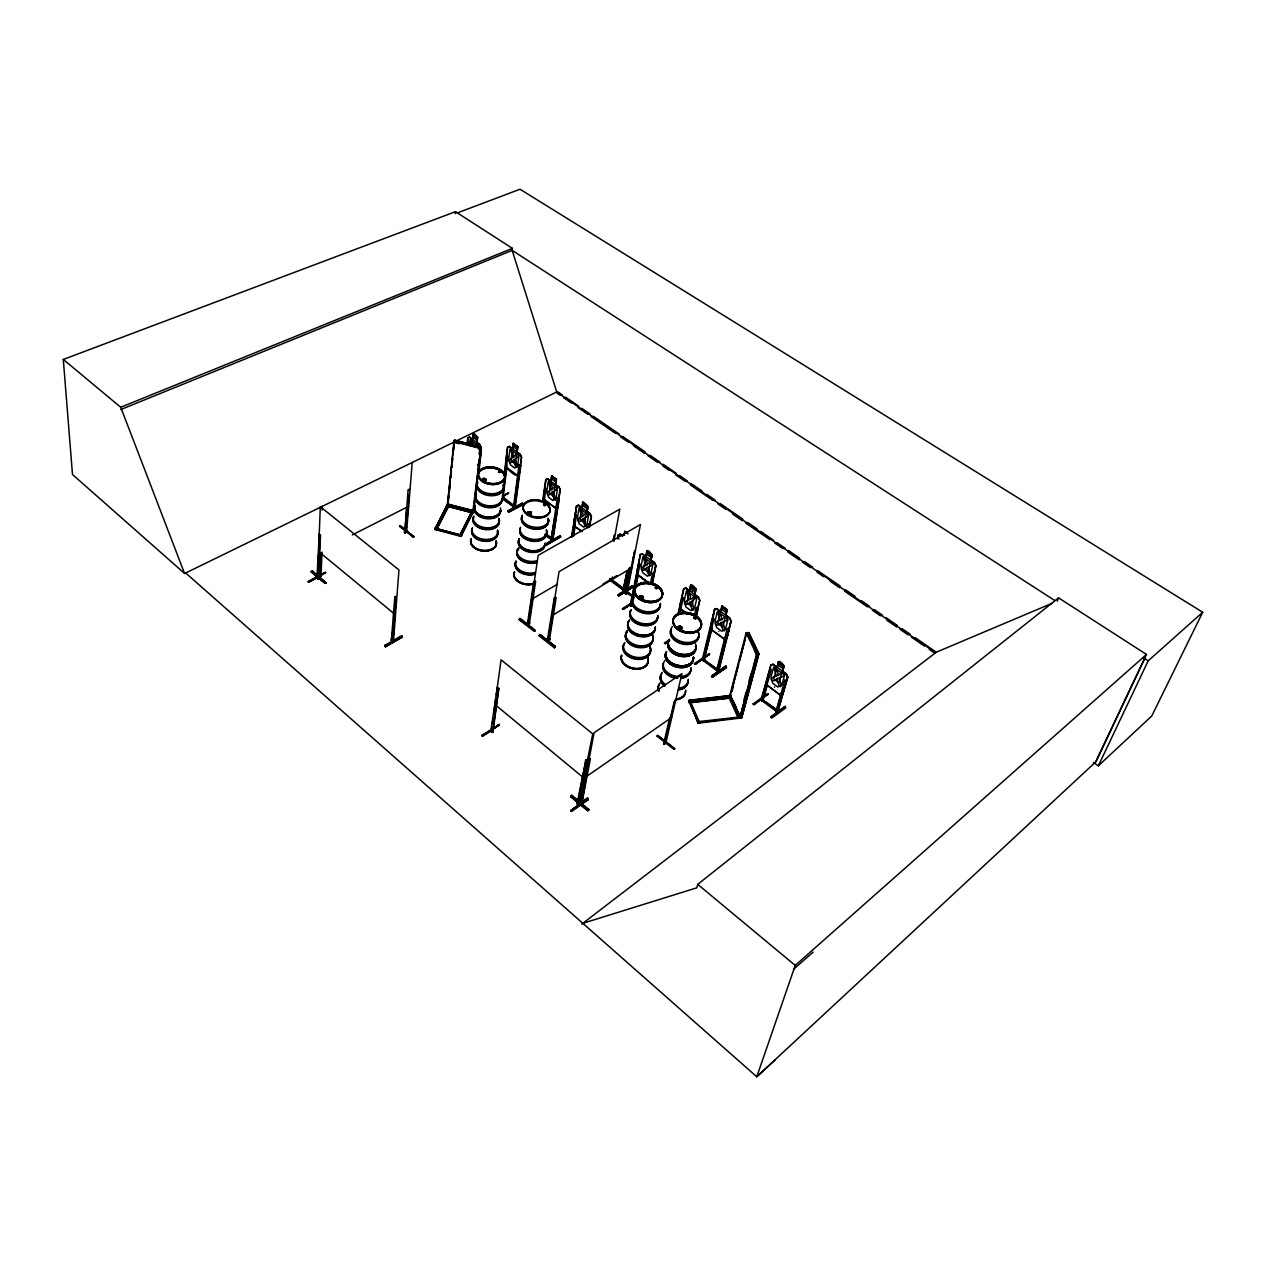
<?xml version="1.0" encoding="UTF-8"?>
<svg xmlns="http://www.w3.org/2000/svg" width="1266" height="1266" viewBox="0 0 1266 1266"><rect width="100%" height="100%" fill="white"/><g stroke="black" fill="none" stroke-linecap="round" stroke-linejoin="round"><path stroke-width="1.5" d="M320.535 576.077L321.184 576.521L320.599 574.527M717.3 669.081L704.197 659.982L716.809 669.413L717.695 668.685L716.572 670.695L727.254 628.522L729.263 629.297L718.661 671.376L717.189 670.284M319.048 576.663L318.953 578.847L317.56 577.692L308.619 582.202L307.844 581.553L316.389 577.059M308.619 582.202L317.117 576.853M311.214 571.963L312.196 570.586L326.042 582.898L325.093 583.404L311.214 571.915L312.053 571.314L325.805 582.914M703.722 661.042L702.187 659.918L714.657 609.168L711.255 623.6L711.808 629.756L724.263 638.919L727.364 635.184M688.799 701.57L730.371 696.553L688.831 701.728L689.242 702.852L730.988 697.898L689.226 702.63M317.719 576.141L316.769 577.961L318.367 579.163L320.535 535.138L319.254 534.11L316.943 578.214M317.687 574.226L318.431 555.125M318.953 541.753L320.314 506.685L398.964 569.953L393.473 641.102C395.403 638.634 390.039 639.916 391.969 638.206M317.893 579.005C319.823 575.049 317.196 578.989 318.969 578.641M318.367 579.163L319.934 535.439L318.652 534.41M318.89 575.413L319.807 577.296L319.807 575.682L325.584 572.406L320.662 575.856M319.744 577.249L320.472 552.799M322.165 510.166L322.324 506.289M320.899 566.883L321.437 553.527M322.007 552.008L321.01 576.473L319.491 577.28M325.093 583.404L311.294 571.805M730.387 695.714L689.005 700.541L698.515 721.905L698.025 723.202L741.765 717.901L740.167 717.426M758.84 653.731L741.749 717.775L758.967 653.762L757.654 653.873L740.199 717.854L729.802 695.54L746.149 632.842L748.697 632.573L747.209 633.411M384.722 646.151L384.785 645.249L385.544 646.784L402.398 637.02L401.733 636.418L384.722 646.151L385.544 646.831M399.597 526.466L399.74 525.564L413.634 536.974L400.452 525.928L399.597 526.466L413.396 537.195L414.267 536.705L399.66 525.58M396.179 597.742L394.818 596.634L396.179 597.742L392.887 641.451L391.257 640.311L391.384 638.539M391.384 640.454L394.818 596.634M392.413 634.503L393.172 624.961M393.615 619.232L394.375 609.674M394.818 603.945L395.419 596.302M392.001 639.884L392.745 641.324L393.473 639.203M392.492 641.245L392.761 639.757M405.104 531.388C407.652 527.985 405.927 533.698 404.503 532.543C403.316 529.884 408.601 529.188 406.544 532.29L412.241 462.438M406.687 507.35L404.661 532.448L406.845 530.596M404.978 532.907L408.111 489.673M404.503 532.543L405.848 531.736L406.513 526.26M407.003 520.358L407.794 510.546M408.269 504.659L409.076 494.832M406.37 530.106L405.769 531.688M401.765 635.722L402.414 637.083M413.396 537.195L413.507 536.309M631.813 602.806L622.255 608.74L623.109 609.373L631.228 603.597L630.294 605.37L631.133 603.312M620.134 586.633L619.343 587.123L619.58 586.237L632.32 595.606L611.557 580.16L611.889 579.163M455.285 213.701L455.475 211.675L63.3 359.449L72.494 474.497L184.63 573.498L557.451 391.621L562.326 394.976M473.215 511.195L447.42 504.359L454.462 440.093L481.033 447.104L473.721 511.021L461.109 536.452L434.887 529.457L447.689 503.821L434.982 529.077L461.631 535.423L435.203 528.318M449.161 504.264L436.517 529.9L435.267 528.191M579.527 802.517L579.132 803.34C580.239 806.616 575.35 803.499 577.802 803.04M448.813 495.275L447.8 505.387L448.876 496.446M449.208 491.398L449.984 483.628M450.569 477.788L451.361 470.018M451.74 467.296L452.532 458.371M454.304 442.309L454.541 440.109L452.911 454.478L453.956 445.933M454.462 440.157L481.017 447.199L480.305 448.449L453.719 441.486M449.557 490.733L450.126 483.802M450.712 477.978L451.408 471.189M451.899 467.423L452.658 458.545M694.623 618.425C696.015 617.792 693.594 617.317 695.43 618.473M695.651 617.903L694.812 617.365M696.094 618.552L694.987 617.128L693.657 618.125M693.831 617.745L695.572 619.027L695.43 617.349M467.312 443.274L467.724 437.909L469.512 437.007C476.997 445.632 468.072 425.819 477.646 437.261L476.902 442.594M467.47 443.195L468.024 438.004M469.48 445.521L470.113 439.698L472.535 439.587L473.136 433.985M461.109 536.452C461.394 532.939 461.299 537.512 459.479 536.024L471.822 511.48L459.621 535.898M471.917 445.221C474.703 441.011 468.23 436.738 471.996 444.303M477.646 437.261L476.728 442.657L478.785 446.043M679.399 628.205C683.165 629.455 679.652 625.167 678.623 627.794M471.712 511.733L471.901 510.245L471.917 511.195M479.102 454.399L479.545 450.49M472.804 511.796L480.969 447.025L473.294 512.034L447.452 505.134L473.262 511.828L472.788 513.031L446.993 506.131L472.851 512.793M477.678 478.785L478.121 474.861M478.564 470.952L481.207 447.61L479.988 444.635L477.06 442.514M481.365 447.658L479.782 461.599L477.662 465.587M478.184 478.516L478.627 474.608M479.07 470.699L481.286 451.139L480.051 450.237M678.592 626.923L679.067 628.49M455.475 211.675L512.413 248.373L512.176 250.399L556.724 391.969L935.574 652.734M503.14 482.457L503.615 478.643M504.105 474.829L507.492 447.309L509.375 446.407L512.382 448.765M507.666 447.23L505.878 461.378L506.479 467.692C522.209 484.182 518.649 471.047 521.639 457.311L520.231 454.241L517.208 452.057L517.905 446.724L513.062 443.432L517.905 446.724M504.849 472.661L505.814 465.033M506.289 461.22L507.001 455.491L507.761 456.678L502.46 498.63L514.756 507.777L521.465 457.263L520.073 454.32L509.375 446.407M502.602 498.741L503.33 496.905L502.206 495.971M503.235 497.411C526.529 514.407 508.631 504.533 503.077 496.731M503.203 496.462L506.827 467.866M513.221 443.353L512.508 449.066L509.961 449.161L508.71 459.02L510.483 464.891L514.803 468.04L517.667 465.524L518.965 455.665L516.86 452.199L517.731 446.787M512.683 448.987L513.363 443.654M503.71 496.225L508.647 492.822L502.95 495.655M508.014 510.768L508.679 512.208L523.111 504.438L522.526 503.124L523.111 504.485L508.615 512.05L508.046 510.799L522.494 503.077M499.39 724.405L482.283 735.894L499.421 724.437L492.838 729.501M499.168 725.054L481.602 735.404L482.488 736.195L482.52 735.245M502.792 497.237L502.159 498.614L515.436 507.555L514.297 506.606C512.271 502.349 518.332 509.296 513.49 507.033L519.044 464.875L520.848 465.54L519.566 464.606M513.49 506.906L514.059 504.976L514.945 506.289M513.996 506.59L514.502 502.76M515.009 498.946L518.047 476.063M514.455 507.761L514.898 506.384M520.848 465.54L515.183 507.365M492.759 731.685L492.284 732.413L490.797 731.305L497.316 687.216L498.804 688.419L493.012 732.017C490.923 731.795 491.873 726.906 491.651 730.767M492.379 723.408L493.154 717.695M493.677 713.897L495.766 698.658M496.272 694.844L501.051 659.808L592.757 733.853L578.404 804.654L579.448 802.581M492.427 732.397L498.804 688.419M498.408 724.579L499.295 725.323M519.044 619.58L535.075 630.848L534.22 631.37L519.06 619.549L520.025 618.204L535.075 630.12M553.242 538.794C548.115 535.898 556.344 540.946 551.786 539.284L551.754 537.591L551.058 539.696L557.499 497.443L559.335 498.139L552.862 540.186L545.076 534.379M542.576 501.383L545.709 479.545L547.672 478.659L551.074 481.317M543.082 501.099L543.636 497.285M546.01 479.64L543.953 493.724L544.633 499.833L555.679 508.109L544.333 500.007L543.636 493.724M543.874 502.333L545.836 488.961L545.029 487.726M544.665 500.149L544.016 504.39L545.076 504.311M529.505 622.761L527.59 622.904C524.884 626.512 532.274 622.033 527.843 625.182L538.192 555.315L619.802 509.201L613.883 541.437M528.982 622.271L527.368 624.644L533.666 581.854L535.091 581.015M528.128 625.024L528.349 623.489C531.578 619.359 525.453 627.129 529.283 624.217L528.428 623.774M529.805 616.653L531.752 603.518M532.306 599.768L532.859 596.017M528.903 623.711L529.141 622.176M529.267 624.439L535.629 581.426L533.666 581.854M529.441 624.122L529.663 622.587M551.707 476.063L556.217 479.308L555.41 484.656L557.562 488.185L556.043 498.076L553.02 500.545L548.558 497.285L546.801 491.335L548.257 481.444L550.916 481.412L551.739 475.684L550.947 481.033M545.519 544.507C545.076 542.054 547.197 546.754 545.519 544.507L560.078 536.262L545.741 544.538M552.356 538.889L552.498 540.582L560.3 489.895L558.892 486.777L555.568 484.577L556.565 479.165L551.58 475.763M551.058 539.506L555.078 516.275M555.663 512.461L556.534 506.732M559.968 489.942L557.8 504.042L555.426 507.935M546.311 545.092L560.68 536.831L546.326 545.06M555.616 597.315L554.192 598.169L547.229 641.055C554.761 637.922 544.348 638.159 548.495 639.868M548.004 639.947L547.893 641.514L549.713 638.887M548.415 639.805C545.44 643.714 551.311 634.519 548.241 641.403M552.91 614.2L548.779 640.105L547.387 640.96M549.175 638.475L548.463 640.074L549.476 640.422M571.377 537.37L576.616 505.878L574.305 520.057L574.796 526.466L582.123 531.641M574.305 520.247L576.758 506.052M571.884 537.085L575.318 516.053M539.917 634.44L538.968 635.817L554.366 647.796L555.109 647.211L555.363 646.404L539.917 634.44L555.252 646.53M573.023 536.452L576.457 515.404L575.634 514.138M554.366 647.796L555.363 646.404M573.53 536.167L575.096 526.593M582.724 502.175L581.822 507.919L579.068 507.919L577.438 517.81L579.179 523.823L583.753 527.162L586.933 524.757L588.611 514.851L586.427 511.274C593.77 505.482 573.83 497 587.519 505.862M581.98 507.84L582.866 502.475M748.697 632.573L758.983 654.031L748.681 632.62L746.813 633.997M587.693 505.767L586.791 511.116L589.988 513.442L591.428 516.607L589.45 527.368M587.772 527.954L588.421 524.14L590.288 524.836L588.927 523.839M589.276 527.242L591.08 516.655L589.734 513.664M612.934 540.265L614.406 535.249L613.709 539.11M609.959 578.499L609.69 580.002M617.523 538.525L618.219 534.964M610.196 578.784L609.927 580.287L633.095 597.251M617.729 538.667L618.188 534.996L620.34 534.141L622.635 535.803M570.618 796.599L587.851 810.636L588.548 810.098L588.848 809.259L587.756 810.794L570.618 796.567L571.694 795.064L588.722 809.417M610.133 578.831L610.892 581.094L611.684 580.619L625.135 590.731L624.344 591L624.708 589.465C621.052 586.585 627.968 589.576 625.151 590.668L629.598 567.785M611.351 581.236L612.095 579.242M612.412 576.995L610.972 581.047M571.045 810.731L588.374 799.511L571.741 811.443L570.776 810.651L587.677 797.991L570.95 810.525M624.091 535.249L624.787 531.309L627.335 533.144M615.403 582.487L614.611 582.961L611.779 579.891M624.249 535.154L624.929 531.609M577.106 803.546L585.936 759.853L587.519 761.135L578.657 804.733L576.9 803.404L578.04 801.362M576.932 803.309L577.802 801.362M577.992 801.505L577.692 803.04L579.417 804.48L580.239 800.84M578.356 799.606L585.936 759.853M618.742 595.859L632.937 587.155L618.789 596.017L618.109 594.529L632.367 585.921M582.043 802.074L579.955 802.644L588.247 759.458L589.766 758.397M580.081 801.236L580.698 803.261L582.518 800.413L580.239 801.014L580.904 803.166M579.955 802.644L582.36 800.618L586.126 777.324M581.917 799.922L582.423 800.856M582.043 802.343L590.383 758.904L588.247 759.458M626.971 570.903L623.283 590.225L623.647 588.674M623.901 588.104L623.363 590.178M627.461 570.602L623.109 589.909M629.107 568.086L624.423 590.969M626.591 591.143L626.084 593.817L625.103 593.501C627.002 587.044 627.683 598.28 625.926 592.377M631.718 565.997L626.528 592.615L625.246 593.406L630.057 568.719M634.741 550.536L625.784 593.801L627.066 593.074M632.478 562.136L634.361 552.467M627.066 593.216L640.454 524.488L559.034 571.646L547.925 641.371L549.317 640.517L556.154 597.742L554.192 598.169M587.582 797.881L588.374 799.511M631.481 606.24L632.272 605.971L630.215 605.417L640.359 554.492L637.558 568.909M630.705 604.895L638.681 564.668M631.275 606.208L631.655 604.657L630.341 603.581M631.75 606.351L631.576 604.705L632.541 604.547M635.896 586.775L638.191 575.286M447.563 504.121L473.484 510.72L460.713 536.183M652.212 554.761L650.961 560.221L652.212 554.761C641.894 541.99 650.518 563.37 642.384 553.78L640.2 554.587M647.005 550.979L645.897 556.755L642.954 556.644L640.96 566.567L642.685 572.675L647.496 576.204L650.946 573.862L652.987 563.94L650.74 560.268L652.006 554.809L646.831 551.074M646.056 556.644L647.132 551.28M480.431 449.272L478.706 448.971L478.896 447.547L480.447 447.721M480.969 447.088L480.558 448.243L454.051 440.995M650.566 582.866L652.544 573.276L654.475 574.02M651.99 583.895L655.756 565.744M652.496 583.594L655.946 565.791L654.49 562.579L651.12 560.126M543.921 505.007C547.197 505.846 543.035 503.567 544.791 505.561M696.063 647.068A14.417 9.796 13.2 0 1 678.972 655.313A14.417 9.796 13.2 0 1 669.255 639.836L664.365 643.049L665.236 643.714L668.59 640.802L665.425 642.859M677.88 614.437L683.593 588.737L685.887 587.962C694.148 597.774 685.681 576.077 696.142 589.149L694.749 594.624L698.405 597.061L699.861 600.337L696.379 614.69M678.37 614.121L683.925 588.832L685.919 588.199M679.747 613.599L683.197 598.264L681.725 597.204L683.703 597.948M680.253 613.282L681.108 609.437M690.761 585.24L689.511 591.016L686.441 590.858L684.194 600.78L685.903 606.952L690.872 610.608L694.512 608.345L696.806 598.407L694.528 594.672L696.142 589.149M657.181 736.195L658.019 735.53L674.92 748.792L674.082 749.393L657.181 736.195L658.019 735.53M692.122 591.064L692.154 591.364M527.938 512.382L528.349 513.822L530.027 513.996M528.998 513.521L528.112 512.413M665.9 743.015L663.621 743.759L669.761 717.806M663.859 743.459L665.172 741.116L666.248 741.48L663.621 743.759M675.664 700.478L674.272 701.443L664.207 744.218L665.742 743.126L664.824 742.588L665.505 741.148M694.417 615.434L696.189 607.775L698.167 608.535L696.696 607.458M665.251 741.18L664.476 744.123M664.697 744.123L675.063 700.019M665.758 743.364L681.915 673.575L594.102 732.682L580.809 803.087M695.889 616.526L699.671 600.274L698.246 597.156L685.887 587.962M695.936 618.109L698.167 608.535M695.271 664.334L709.609 653.921L695.271 664.334L694.48 663.606M674.082 749.393L674.367 748.491L657.37 735.324M698.025 723.202L688.957 700.272L730.624 695.414L730.767 696.664M689.147 700.351L689.321 701.475M690.397 701.364L699.671 722.839M702.329 660.061C701.665 655.092 707.219 660.314 703.659 660.931M714.831 609.373L703.041 659.586L703.405 658.083L702.503 658.209M703.453 660.899L703.88 659.349L702.772 658.51M703.928 661.058L704.624 659.016L703.817 659.396M711.682 629.977L703.769 660.931L713.977 618.821L712.98 617.397M711.065 623.489L711.476 629.93L724.358 639.188L727.539 635.342L731.115 621.1L729.643 617.808L725.924 615.323L727.412 609.848L721.905 605.86L720.576 611.636L717.411 611.431L714.989 621.353L716.667 627.572L721.747 631.291L725.529 629.06L727.997 619.153L725.703 615.371L727.032 610.006M720.734 611.541L722.047 606.177M698.31 721.842L697.977 722.759L697.471 721.731L740.563 716.904M725.829 665.995L726.526 667.53L712.41 677.215L711.508 676.535L725.829 665.995L711.666 676.408M712.41 677.215L726.478 667.372M717.68 668.369L724.864 639.662M717.854 671.692L718.313 670.141L716.904 668.986M702.139 659.713L718.17 671.724L730.909 621.052L729.485 617.903L716.698 608.614L720.433 611.336M718.344 671.85L718.946 669.698M500.212 471.553C496.541 470.034 501.289 474.892 499.88 471.11M500.624 472.297L499.991 471.174M499.247 471.696L500.181 471.886L499.279 471.158M731.859 689.764L746.244 634.677M738.569 664.729L729.976 696.917L730.482 695.43M739.55 660.963L744.962 640.28M746.56 634.124L746.924 632.747L757.416 654.411L747.32 632.873M732.065 691.363L733.536 685.729M730.83 698.025L731.162 696.743M483.913 478.754L485.511 479.339L484.561 480.099M485.733 479.434L484.498 480.669M737.904 716.904L738.474 718.139M739.455 716.651L740.483 712.98M743.965 699.813L746.054 692.265M749.029 680.981L751.134 673.433M756.261 654.111L756.91 652.829M739.534 717.442L697.914 722.696M756.815 653.161L740.183 716.873M483.058 478.975L483.533 480.494M757.274 654.079L740.024 718.107L729.991 696.522L739.803 717.933L757.1 654.111L746.75 632.778M63.3 359.449L120.729 407.256L184.551 573.419L185.596 572.912L756.783 1076.765L1095.723 761.91L1146.49 654.443L1058.582 597.869L697.74 884.364L696.791 887.83L582.835 923.31M753.935 704.418L768.24 693.784L754.045 704.656L753.112 703.928L753.935 704.418L767.797 694.369M787.025 680.617L784.967 679.81L775.995 711.365C778.59 712.821 779.001 707.583 776.058 711.318L777.656 712.41L787.832 677.231L786.36 673.908L782.689 671.217L784.192 665.948C773.621 652.417 781.565 674.414 773.178 664.27L770.709 664.935L773.21 664.508M754.045 704.656L754.14 703.785M761.499 698.626C763.73 695.968 764.221 703.943 761.008 700.177L770.867 664.824M761.974 697.74L771.026 665.03M761.008 700.177L761.23 698.31L762.67 699.497L762.179 701.048L762.971 700.715L767.101 685.982M762.496 701.063L771.231 669.73L770.187 668.258M762.67 701.206L763.366 698.99L762.812 699.56M778.511 661.802L777.008 667.499L773.7 667.182L770.962 676.93L772.608 683.134L777.83 687.011L781.834 684.938L784.635 675.189L782.293 671.376L783.796 666.106L778.495 662.229M777.166 667.388L778.653 662.118M782.451 671.265L784.192 665.948L778.353 661.912M770.931 717.347L785.173 706.396L785.775 707.868L771.864 718.044L770.931 717.347L785.015 707.029L771.121 717.316M775.773 711.001L776.216 709.498L778.574 710.558M776.976 708.944L780.679 696.047M777.166 712.252L777.894 710.906M783.464 691.157L787.468 677.278L786.075 674.145M787.626 677.168L777.482 712.283L760.977 699.94L763.176 700.763M718.835 671.502L717.505 670.3M1146.49 654.443L795.238 965.42L756.783 1076.765L774.95 1060.117M1057.237 601.128L1058.582 597.869M730.165 696.569L688.657 701.57M625.103 593.501L626.67 592.52M1095.945 761.689L1145.176 657.481M1093.46 762.48L1098.334 765.851L1148.215 660.805L1202.7 612.253L520.01 189.235L457.137 212.989M1202.7 612.253L1151.791 715.939L1098.334 765.851M473.215 511.733L473.547 511.068M435.298 529.41L447.784 505.055M436.39 529.694L449.145 505.577M434.887 529.457L447.737 504.912M477.583 465.35L479.64 461.473M453.798 442.451L459.574 443.701M455.602 441.502L454.304 440.979M517.224 475.351L519.582 471.569M308.493 581.949L316.991 577.438M656.579 588.405C659.602 587.392 653.019 590.114 656.025 586.981M657.386 588.136L655.82 587.709M656.358 586.949L656.421 587.883L656.532 586.981M655.82 587.598L656.627 588.595M639.821 596.713L641.324 595.716L642.906 596.887M642.258 598.058L641.213 596.397L640.121 597.679M555.521 508.204L557.958 504.185M729.232 697.946L728.583 696.775L738.3 718.265M478.279 445.964L476.965 444.477L475.003 446.502M543.953 504.279L544.807 504.359M528.302 513.316C530.739 515.104 531.641 511.068 528.634 511.875M527.89 512.746L529.03 511.923M650.819 582.534L652.655 579.986L655.598 565.839L654.221 562.8M650.93 582.756L652.829 580.144M473.262 510.72L460.871 535.708L435.251 529.156M482.995 479.545L485.147 479.956M482.362 735.926L499.215 725.007M664.207 741.939L665.315 742.556M623.046 609.088L631.006 604.167M777.72 675.269L778.052 675.743C782.515 669.951 788.307 676.186 778.812 677.88C784.477 691.837 777.277 686.947 777.371 678.165C772.814 684.273 766.69 678.022 776.501 676.123C770.678 660.646 778.922 670.157 777.91 675.063M780.157 694.765L783.622 691.046M766.974 678.798L767.117 685.302L780.236 695.034L783.638 691.331M461.283 535.107L435.029 528.112M473.437 511.622L447.658 504.786M665.172 643.413L669.793 640.359M473.769 510.958L447.768 504.185M698.262 722.728L689.131 701.348M695.224 664.033L709.245 654.522M681.25 628.189C683.102 626.1 677.247 625.499 678.956 627.714M693.784 617.713L694.512 617.222M695.936 618.52L693.863 618.156M678.639 627.05L679.684 626.385M681.124 628.094L681.013 626.749M794.051 968.838L813.12 952.174M640.39 596.017L639.979 597.441M404.661 532.385L406.465 532.226M527.59 622.904L527.954 623.616M647.116 564.984C650.961 558.812 656.247 564.778 647.986 567.041C653.604 580.572 647.037 576.236 646.72 567.405C642.827 573.925 637.415 567.833 645.866 565.443C640.01 549.507 648.192 560.506 647.068 564.62M581.822 924.101L936.254 652.212L1051.824 603.407M530.47 513.268L529.33 513.585M530.185 513.996L529.631 512.556L528.017 513.426M543.763 504.327L544.522 505.292M771.2 716.509L785.126 706.333M780.236 695.034L767.275 685.207L767.164 678.908M787.832 677.231L786.218 674.018L773.178 664.27M753.112 703.959L767.18 693.895L768.003 694.638M570.776 810.651L587.566 798.64M499.168 471.601L500.117 471.427M500.434 472.234L498.598 472.06M585.541 777.15L671.708 717.442M483.406 478.659L483.09 480.162M725.924 666.153L711.808 675.759M711.508 676.535L725.782 666.723M721.636 619.96C725.861 613.931 731.558 620.008 722.522 622.065C728.187 635.928 721.224 631.275 721.145 622.397C716.841 628.759 711.017 622.555 720.275 620.372C714.372 605.449 722.49 613.63 721.398 619.454M694.385 663.653L708.644 654.079L709.435 654.807M727.539 635.342L731.115 621.1M727.412 609.848L721.747 605.971M665.236 643.714L668.401 641.656M482.488 736.195L491.73 730.704L491.651 728.994L490.797 731.131L492.252 732.254L490.844 729.374L490.797 731.305M680.886 609.389L680.57 602.853L680.886 609.389L687.264 613.868M627.287 591.649L626.179 592.314M623.331 588.832L624.296 588.279L623.996 589.782M617.95 595.384L632.335 586.68M623.109 609.373L631.069 604.452M539.047 635.674L539.743 635.152L555.22 647.274M602.806 584.18L609.12 580.35M612.269 578.435L617.001 575.555M655.946 565.791L654.49 562.579M637.922 575.207L637.542 568.719L637.922 575.207L648.477 582.961M552.039 615.592L632.019 567.643M642.226 553.875L654.38 562.69M618.14 537.749L619.042 539.047M531.704 599.277L557.277 584.291M620.182 534.236L622.587 535.977L620.34 534.141M384.88 645.407L401.702 635.595M384.927 646.198L401.797 636.513M385.481 646.657L402.398 637.02M574.796 526.466L582.123 531.451M545.741 543.794L560.158 535.692M591.428 516.607L589.829 513.537L578.325 505.181L581.838 507.539M560.3 489.895L558.892 486.777M522.462 503.773L508.046 511.591L522.542 503.947M508.093 510.926L522.542 503.188M405.152 532.828L406.56 532.084M321.39 574.447L324.856 572.612L325.552 573.292M503.536 495.971L507.793 493.044L508.536 493.677M467.866 438.083L469.559 437.229M352.264 534.932L408.665 506.305M408.601 490.037L409.551 488.945M479.814 444.73L469.512 437.007M467.914 441.343L468.626 442.499M507.65 447.499L509.423 446.629M640.185 596.286L640.992 595.827M641.989 598.169L642.732 596.872L640.501 596.144M545.852 479.735L547.719 478.896M576.441 505.957L578.483 505.102M576.6 506.147L578.53 505.324M120.856 409.519L512.176 250.399L1054.895 600.59M120.729 407.256L512.413 248.373M529.9 514.107L530.818 512.888L529.71 511.986M544.918 504.105C540.503 504.612 547.418 507.35 544.997 504.216M485.226 480.4L483.47 480.384M483.28 478.564L485.558 478.975M618.378 535.154L620.387 534.379M640.359 554.793L642.432 554.017M714.499 609.263L716.857 608.519M714.673 609.468L716.904 608.756M680.855 628.221L679.067 627.999M678.987 628.363L680.871 628.696M642.115 598.09L640.01 597.52M655.709 587.155L656.516 587.266M656.089 587.392L655.171 587.519L656.057 588.548M619.501 586.902L631.75 595.875M614.77 582.74L611.747 580.477M484.957 480.162L483.517 480.02M483.992 478.501L483.026 479.387L484.229 480.099M758.793 653.905L756.498 654.174L746.149 632.842M679.541 626.623L680.728 626.828M680.507 628.775L679.7 628.711M492.474 730.704L492.965 730.134M552.261 540.455L544.57 534.663M480.637 447.958L453.893 441.169L447.515 505.197L473.183 512.113M478.928 448.765L480.036 449.05M551.786 539.284L551.058 539.696M325.552 572.374L319.079 575.318M484.656 478.564L485.685 479.798M528.555 513.869L528.587 512.239L530.77 513.252M640.343 597.394L642.194 597.726L642.669 596.618M777.197 709.308L776.485 709.815M1143.309 657.64L1148.215 660.805M774.491 687.28L774.681 686.868M565.586 397.207L578.594 406.149M581.838 408.396L589.972 413.982M593.216 416.213L619.232 434.111M622.492 436.359L645.249 452.009M650.123 455.364L659.871 462.074M663.131 464.305L676.139 473.262M679.383 475.494L687.517 481.096M690.761 483.327L702.155 491.161M707.029 494.515L715.148 500.102M720.038 503.457L742.794 519.107M747.668 522.478L757.416 529.188M760.676 531.419L773.684 540.36M776.928 542.608L785.062 548.194M788.307 550.425L799.701 558.259M804.575 561.613L812.693 567.215M817.583 570.57L840.339 586.221M845.213 589.576L854.977 596.286M861.481 600.764L869.6 606.351M874.474 609.706L882.608 615.308M885.868 617.539L897.246 625.372M902.12 628.727L910.254 634.313M915.128 637.668L936.254 652.212M556.961 393.046L560.205 395.293M563.465 397.524L571.583 403.126M578.087 407.605L587.851 414.314M591.095 416.561L615.482 433.352M620.356 436.707L628.49 442.309M633.364 445.664L644.742 453.497M648.002 455.744L657.75 462.454M662.624 465.809L669.128 470.287M675.633 474.766L685.397 481.491M690.271 484.846L713.027 500.513M717.901 503.884L726.035 509.47M732.539 513.949L742.287 520.674M745.547 522.905L769.934 539.696M774.808 543.067L782.942 548.653M787.816 552.023L799.194 559.857M802.438 562.088L810.572 567.69M817.076 572.169L823.58 576.647M830.085 581.126L839.833 587.835M844.707 591.206L867.479 606.873M872.353 610.228L880.487 615.83M886.975 620.308L896.739 627.018M899.984 629.265L908.118 634.867M911.362 637.099L924.37 646.056M929.26 649.411L934.134 652.765M624.629 531.404L628.078 533.888M547.561 478.975L558.638 486.999M690.603 585.351L695.984 589.26M472.978 434.064L477.488 437.34M473.104 434.349L477.314 437.403M476.538 444.398L472.345 441.343L473.642 445.917M638.555 563.069L639.979 564.098L631.592 606.24L630.199 605.211M517.383 475.272L506.78 467.518L506.036 461.457M632.937 587.25L632.272 585.778L618.188 595.447M638.238 575.017L648.572 582.613M638.08 575.096L648.635 582.851M687.311 613.693L681.203 609.215L680.76 602.964M612.048 579.86L623.822 588.532M560.11 535.565L560.743 536.99M546.026 533.888L551.58 538.034L546.912 535.217M695.351 646.261L696.189 646.752M761.467 699.592L777.862 711.745M689.226 700.509L698.405 722.427M534.996 630.705L519.835 618.916L535.075 630.848M657.339 735.91L674.24 749.108M496.715 687.596L498.203 688.799M585.351 760.265L586.933 761.546M320.076 552.672L395.403 614.738M311.927 571.472L326.042 582.898M318.225 579.037L317.022 578.166M494.959 704.513L582.708 777.087M491.382 730.672L492.838 731.875M697.74 884.364L795.238 965.42M694.638 617.871L694.496 618.488M656.785 587.171L657.481 588.136M704.228 660.377L718.566 671.202M754.33 650.123L756.055 653.683M479.735 444.857L481.048 447.689M730.893 695.825L731.305 696.711M733.077 700.763L736.464 707.979M740.373 716.825L730.371 695.461L740.357 717.869M498.931 471.316L498.377 472.076M574.463 520.152L575.096 526.292M667.768 645.391A14.179 9.637 13.2 0 0 680.665 656.263A14.179 9.637 13.2 0 0 695.43 650.265A14.211 9.669 13.2 0 1 677.088 655.313A14.211 9.669 13.2 0 1 669.271 640.628A14.179 9.637 13.2 0 0 668.068 642.891M665.995 652.196A14.116 9.653 13.2 0 0 678.529 665.568A14.116 9.653 13.2 0 0 693.483 657.038A14.084 9.637 13.2 0 1 678.529 665.568A14.084 9.637 13.2 0 1 666.027 652.227A14.084 9.637 13.2 0 0 678.529 665.536A14.084 9.637 13.2 0 0 693.452 657.022M695.509 643.824A14.417 9.796 13.2 0 1 680.95 655.092A14.417 9.796 13.2 0 1 669.382 639.219M699.038 633.68A14.306 9.637 13.2 0 1 682.089 641.767A14.306 9.637 13.2 0 1 672.404 626.528M668.511 640.865A14.195 9.637 13.2 0 0 681.14 654.237A14.227 9.653 13.2 0 0 696.189 645.739A14.195 9.637 13.2 0 1 681.14 654.237A14.227 9.653 13.2 0 1 668.48 640.865M698.199 632.399A14.496 9.78 13.2 0 1 685.46 643.888A14.496 9.78 13.2 0 1 670.679 630.057M698.357 631.781A14.512 9.78 13.2 0 1 685.602 643.255A14.512 9.78 13.2 0 1 670.822 629.424M665.837 652.829A14.132 9.685 13.2 0 0 678.386 666.232A14.132 9.685 13.2 0 0 693.357 657.687A14.163 9.701 13.2 0 1 678.339 666.391A14.163 9.701 13.2 0 1 665.774 652.971A14.068 9.637 13.2 0 0 676.566 665.916A14.068 9.637 13.2 0 0 693.024 660.314M698.563 635.722A14.306 9.653 13.2 0 1 685.286 644.457A14.306 9.653 13.2 0 1 670.41 633.317M693.467 657.323A14.163 9.701 13.2 0 1 678.465 665.9A14.163 9.701 13.2 0 1 665.884 652.465M687.865 683.149A14.163 9.843 13.3 0 1 678.529 689.511M664.808 685.776A14.163 9.843 13.3 0 1 661.786 673.433M685.634 690.207A13.863 9.701 13.4 0 1 676.218 699.006M658.937 690.587A13.863 9.701 13.4 0 1 659.839 683.197M666.834 651.705A14.1 9.653 13.2 0 0 674.572 666.375A14.1 9.653 13.2 0 0 692.818 661.311A14.068 9.637 13.2 0 1 676.329 666.929A14.068 9.637 13.2 0 1 665.631 653.984M685.618 690.492A13.926 9.732 13.4 0 1 676.171 699.323M658.826 690.872A13.926 9.732 13.4 0 1 659.728 683.45M693.262 658.209A14.163 9.701 13.2 0 1 678.26 666.786A14.163 9.701 13.2 0 1 665.694 653.367M688.245 679.304A13.973 9.701 13.3 0 1 678.766 688.103M665.22 684.415A13.973 9.701 13.3 0 1 662.245 672.246M690.999 667.657A14.068 9.685 13.3 0 1 674.287 675.838A14.068 9.685 13.3 0 1 664.84 660.583M690.271 672.151A14.053 9.701 13.3 0 1 681.029 678.402M677.452 678.449A14.053 9.701 13.3 0 1 663.178 664.808M687.786 681.235A13.958 9.717 13.3 0 1 678.323 690.033M664.777 686.362A13.958 9.717 13.3 0 1 660.599 676.455M688.277 679.984A14.163 9.843 13.3 0 1 678.671 688.91M664.935 685.175A14.163 9.843 13.3 0 1 660.694 675.142M690.888 668.954A14.242 9.827 13.3 0 1 681.25 677.864M677.611 677.911A14.242 9.827 13.3 0 1 663.131 664.08M691.03 668.353A14.258 9.827 13.3 0 1 681.377 677.263M677.753 677.294A14.258 9.827 13.3 0 1 663.273 663.479M658.747 691.252A13.91 9.732 13.4 0 1 658.431 686.093M658.13 688.657A13.894 9.717 13.4 0 1 658.447 686.125M657.734 616.684A14.179 9.511 11.8 0 1 640.628 624.581A14.179 9.511 11.8 0 1 631.37 609.611M655.377 626.955A13.942 9.416 11.8 0 1 638.539 634.772A13.942 9.416 11.8 0 1 629.471 619.976M655.076 629.091A13.879 9.384 11.8 0 1 638.618 634.456A13.879 9.384 11.8 0 1 628.3 621.891M655.266 627.445A13.926 9.416 11.8 0 1 638.444 635.279A13.926 9.416 11.8 0 1 629.376 620.482M660.314 604.642A14.274 9.495 11.7 0 1 643.112 612.491A14.274 9.495 11.7 0 1 633.775 597.536M659.966 605.338A14.068 9.368 11.7 0 1 646.625 613.709A14.068 9.368 11.7 0 1 632.177 602.917M632.541 600.495A14.068 9.368 11.7 0 1 633.807 598.327M660.441 604.024A14.274 9.495 11.7 0 1 643.239 611.874A14.274 9.495 11.7 0 1 633.902 596.919M660.393 603.296A14.084 9.368 11.7 0 1 645.217 611.431A14.084 9.368 11.7 0 1 632.937 598.454M655.282 627.303A13.91 9.4 11.8 0 1 638.475 635.121A13.91 9.4 11.8 0 1 629.424 620.34M657.402 617.365A13.973 9.384 11.8 0 1 644.109 625.784A13.973 9.384 11.8 0 1 629.772 614.991M630.136 612.554A13.973 9.384 11.8 0 1 631.402 610.386M657.877 616.067A14.179 9.511 11.8 0 1 642.558 624.36A14.179 9.511 11.8 0 1 630.215 611.193M657.829 615.355A13.989 9.384 11.8 0 1 642.717 623.537A13.989 9.384 11.8 0 1 630.531 610.544M649.964 647.686A13.942 9.558 11.8 0 1 635.485 658.621A13.942 9.558 11.8 0 1 624.676 643.223M654.696 630.848A13.879 9.384 11.8 0 1 638.254 636.228A13.879 9.384 11.8 0 1 627.952 623.647M647.701 657.624A13.704 9.463 11.8 0 1 635.216 668.685A13.704 9.463 11.8 0 1 621.574 655.44M647.686 657.339A13.625 9.4 11.8 0 1 635.279 668.337A13.625 9.4 11.8 0 1 621.717 655.171M654.87 630.278A13.926 9.416 11.8 0 1 638.365 635.674A13.926 9.416 11.8 0 1 628.015 623.046M653.066 638.586A14.021 9.542 11.8 0 1 636.102 646.546A14.021 9.542 11.8 0 1 627.002 631.56M650.091 647.084A13.942 9.558 11.8 0 1 635.611 658.019A13.942 9.558 11.8 0 1 624.803 642.622M652.576 635.437A14.021 9.542 11.8 0 1 638.017 646.34A14.021 9.542 11.8 0 1 627.129 630.959M652.528 634.788A13.831 9.416 11.8 0 1 638.175 645.533A13.831 9.416 11.8 0 1 627.43 630.357M652.417 641.704A13.831 9.416 11.8 0 1 634.298 646.562A13.831 9.416 11.8 0 1 627.034 632.32M650.249 650.882A13.736 9.432 11.8 0 1 635.358 659.159A13.736 9.432 11.8 0 1 623.442 646.166M650.059 646.435A13.752 9.432 11.8 0 1 637.542 657.45A13.752 9.432 11.8 0 1 623.837 644.22M500.64 509.866A13.119 8.308 6.9 0 1 485.464 516.797A13.119 8.308 6.9 0 1 475.098 505.34M503.346 488.549A13.277 8.292 7 0 1 488.011 495.433A13.277 8.292 7 0 1 477.488 483.992M503.235 484.34A13.293 8.292 7 0 1 489.974 493.629A13.293 8.292 7 0 1 477.725 481.95M501.827 500.576A13.214 8.308 6.9 0 1 486.571 507.492A13.214 8.308 6.9 0 1 476.127 496.035M502.096 499.896A13.388 8.435 6.9 0 1 486.619 506.906A13.388 8.435 6.9 0 1 476.032 495.291M502.175 499.279A13.404 8.419 6.9 0 1 486.698 506.289A13.404 8.419 6.9 0 1 476.095 494.674M502.08 498.567A13.214 8.308 6.9 0 1 486.809 505.482A13.214 8.308 6.9 0 1 476.348 494.025M503.251 485.653A13.467 8.403 7 0 1 489.815 495.069A13.467 8.403 7 0 1 477.393 483.232M503.33 485.036A13.483 8.403 7 0 1 489.879 494.452A13.483 8.403 7 0 1 477.472 482.615M474.972 506.004A13.166 8.34 6.9 0 0 485.369 517.493A13.119 8.308 6.9 0 0 500.545 510.594A13.119 8.308 6.9 0 1 485.384 517.446A13.119 8.308 6.9 0 1 475.003 506.084A13.119 8.308 6.9 0 0 485.384 517.446A13.166 8.34 6.9 0 0 500.592 510.53A13.166 8.34 6.9 0 1 485.369 517.604A13.166 8.34 6.9 0 1 474.956 506.115M500.292 507.919A13.166 8.34 6.9 0 1 487.125 517.319A13.166 8.34 6.9 0 1 475.019 505.593M500.418 511.622A13.103 8.324 6.9 0 1 485.258 518.554A13.103 8.324 6.9 0 1 474.892 507.112M496.098 540.867A12.913 8.371 6.8 0 1 483.153 550.33A12.913 8.371 6.8 0 1 471.3 538.636M500.545 510.989A13.166 8.34 6.9 0 1 485.321 517.952A13.166 8.34 6.9 0 1 474.908 506.463M498.725 520.247A13.071 8.356 6.8 0 1 485.638 529.663A13.071 8.356 6.8 0 1 473.626 517.952M498.962 518.285A13.087 8.356 6.9 0 1 485.875 527.7A13.087 8.356 6.9 0 1 473.848 515.99M497.253 531.878A12.992 8.371 6.8 0 1 484.245 541.326A12.992 8.371 6.8 0 1 472.313 529.615M497.506 531.182A13.182 8.482 6.8 0 1 484.308 540.772A13.182 8.482 6.8 0 1 472.218 528.887M497.585 530.596A13.182 8.482 6.8 0 1 484.387 540.171A13.182 8.482 6.8 0 1 472.281 528.302M497.491 529.932A13.008 8.371 6.8 0 1 484.482 539.379A13.008 8.371 6.8 0 1 472.535 527.669M498.978 519.551A13.246 8.466 6.8 0 1 485.717 529.093A13.246 8.466 6.8 0 1 473.531 517.224M499.057 518.949A13.261 8.466 6.9 0 1 485.796 528.492A13.261 8.466 6.9 0 1 473.611 516.623M496.066 541.516A12.961 8.403 6.8 0 1 483.074 551.011A12.961 8.403 6.8 0 1 471.189 539.269A12.897 8.371 6.8 0 0 483.09 550.963A12.897 8.371 6.8 0 0 496.019 541.5M496.114 541.104A12.961 8.403 6.8 0 1 483.121 550.615A12.961 8.403 6.8 0 1 471.237 538.873M545.076 543.415A13.372 8.656 8.1 0 1 529.9 550.726A13.372 8.656 8.1 0 1 519.013 538.81M545.045 543.13A13.293 8.593 8.1 0 1 529.948 550.394A13.293 8.593 8.1 0 1 519.123 538.556M547.861 519.551A13.499 8.593 8.2 0 1 534.743 529.283A13.499 8.593 8.2 0 1 522.003 517.177M528.349 512.54A13.499 8.593 8.2 0 1 531.593 511.986M548.605 519.804A13.499 8.593 8.2 0 1 533.287 527.02A13.499 8.593 8.2 0 1 522.272 515.151M546.501 533.856A13.42 8.625 8.2 0 1 531.277 541.12A13.42 8.625 8.2 0 1 520.342 529.235M546.342 530.865A13.609 8.735 8.2 0 1 533.113 540.788A13.609 8.735 8.2 0 1 520.263 528.492M546.437 530.248A13.609 8.735 8.2 0 1 533.192 540.155A13.609 8.735 8.2 0 1 520.342 527.875M546.358 529.568A13.42 8.609 8.2 0 1 533.303 539.348A13.42 8.609 8.2 0 1 520.611 527.226M548.146 518.838A13.689 8.72 8.2 0 1 534.853 528.697A13.689 8.72 8.2 0 1 521.909 516.433M548.241 518.205A13.689 8.72 8.2 0 1 534.932 528.08A13.689 8.72 8.2 0 1 522.003 515.8M545.013 543.826A13.372 8.656 8.1 0 1 529.837 551.137A13.372 8.656 8.1 0 1 518.949 539.237M533.445 583.389A13.103 8.672 8 0 1 518.949 581.49A13.103 8.672 8 0 1 514.518 571.868M544.475 546.501A13.372 8.656 8.1 0 1 529.774 551.596A13.372 8.656 8.1 0 1 518.38 541.895M536.689 562.167A13.451 8.783 8.1 0 1 520.516 559.319A13.451 8.783 8.1 0 1 518.649 548.463M536.499 562.721A13.277 8.656 8.1 0 1 523.254 561.55A13.277 8.656 8.1 0 1 516.813 553.384M517.335 551.185A13.277 8.656 8.1 0 1 518.712 549.222M536.784 561.55A13.467 8.783 8.1 0 1 520.611 558.717A13.467 8.783 8.1 0 1 518.728 547.861M536.8 560.759A13.277 8.656 8.1 0 1 522.114 558.828A13.277 8.656 8.1 0 1 517.604 549.222M534.79 574.384A13.198 8.672 8.1 0 1 520.199 572.469A13.198 8.672 8.1 0 1 515.737 562.848M534.98 573.83A13.388 8.799 8.1 0 1 520.184 571.884A13.388 8.799 8.1 0 1 515.658 562.136M535.059 573.229A13.388 8.799 8.1 0 1 520.263 571.283A13.388 8.799 8.1 0 1 515.737 561.534M535.075 572.438A13.198 8.672 8.1 0 1 520.468 570.523A13.198 8.672 8.1 0 1 516.006 560.901M533.366 584.022A13.135 8.688 8 0 1 518.854 582.123A13.151 8.704 8 0 1 514.392 572.517M514.407 572.485A13.135 8.688 8 0 0 518.854 582.123A13.151 8.704 8 0 0 533.366 584.069M544.807 544.918A13.309 8.625 8.1 0 1 531.404 552.435A13.309 8.625 8.1 0 1 518.332 542.528M533.429 583.673A13.151 8.704 8 0 1 518.886 581.759A13.151 8.704 8 0 1 514.439 572.105M696.347 597.758L691.521 601.397C697.186 615.149 690.381 610.608 690.192 601.746C685.745 608.012 680.602 602.094 689.321 599.752C683.925 586.664 690.461 590.795 690.65 599.309L694.591 596.539L696.347 597.758M718.851 631.512L718.819 631.402M473.769 435.773L473.579 437.514L476.269 439.492L476.459 437.735L473.769 435.773M512.287 450.838L511.021 460.697L515.341 463.847L516.639 453.972L510.799 449.477L512.92 457.627C505.862 460.349 510.578 466.268 513.759 459.495C514.455 468.198 520.294 471.901 514.835 459.052C521.734 456.472 517.145 450.664 513.996 457.089L512.255 450.728M513.869 445.173L513.632 446.961L516.433 448.971L516.67 447.199L513.869 445.173M550.647 483.185L549.175 493.075L553.653 496.335L555.141 486.445L550.647 483.185M552.387 477.535L552.118 479.323L555.014 481.412L555.283 479.624L552.387 477.535M581.521 509.707L579.891 519.598L584.465 522.953L586.126 513.047L581.521 509.707M583.373 504.058L583.088 505.846L586.047 507.998L586.348 506.21L583.373 504.058M645.533 558.528L643.539 568.45L648.35 571.979L650.376 562.057L645.533 558.528M647.654 552.91L647.306 554.698L650.423 556.961L650.787 555.173L647.654 552.91M689.115 592.805L686.868 602.727L691.837 606.382L694.116 596.46L689.115 592.805M691.426 587.202L691.014 588.991L694.243 591.333L694.654 589.545L691.426 587.202M720.132 613.424L717.711 623.347L722.791 627.066L725.26 617.143L720.132 613.424M722.585 607.838L722.142 609.626L725.45 612.016L725.893 610.228L722.585 607.838M776.517 669.255L773.779 679.003L779.017 682.865L781.802 673.116L776.517 669.255M779.191 663.795L778.701 665.552L782.103 668.052L782.594 666.296L779.191 663.795M555.489 499.896L553.922 498.931L552.055 491.92C548.352 498.472 543.937 492.727 551.201 490.005C545.947 477.583 551.754 481.096 552.324 489.499C555.679 483.153 560.458 489.008 553.179 491.493L555.489 499.896M586.316 526.561L584.702 525.564L582.851 518.49C578.989 524.979 574.416 519.187 581.996 516.56C576.71 503.979 582.677 507.634 583.167 516.069C586.68 509.771 591.633 515.673 584.037 518.079L586.316 526.561M571.457 795.808L588.674 810.129L571.457 795.808M776.564 709.577L762.971 700.13L776.564 709.577M678.655 628.585A2.089 1.393 13 0 0 682.026 628.237A2.089 1.393 13 0 0 679.383 626.274A2.247 1.503 13 0 0 678.513 628.838A2.247 1.503 13 0 0 682.137 628.458A2.247 1.503 13 0 0 679.288 626.354A2.089 1.393 13 0 0 678.655 628.585M677.927 628.506A14.385 9.622 13.1 0 0 701.206 626.021A14.417 9.637 13.1 0 0 682.754 612.491A14.417 9.637 13.1 0 0 677.911 628.506A14.417 9.637 13.1 0 0 701.237 626.005A14.385 9.622 13.1 0 0 682.754 612.522A14.385 9.622 13.1 0 0 677.927 628.506M677.721 629.487A14.353 9.606 13.1 0 0 700.937 627.002A14.322 9.59 13.1 0 0 682.564 613.551A14.322 9.59 13.1 0 0 677.753 629.455A14.322 9.59 13.1 0 0 700.905 626.986A14.353 9.606 13.1 0 0 682.548 613.551A14.353 9.606 13.1 0 0 677.721 629.487M677.832 628.917A14.417 9.637 13.1 0 0 701.127 626.417A14.417 9.637 13.1 0 0 682.659 612.902A14.417 9.637 13.1 0 0 677.832 628.87A14.417 9.637 13.1 0 0 701.142 626.369A14.417 9.637 13.1 0 0 682.675 612.855A14.417 9.637 13.1 0 0 677.832 628.917M676.076 699.702A13.91 9.732 13.4 0 0 685.27 693.404A13.894 9.717 13.4 0 1 676.06 699.702M639.931 597.963A2.041 1.361 11.5 0 0 643.286 597.647A2.041 1.361 11.5 0 0 640.707 595.732A2.2 1.456 11.5 0 0 639.789 598.217A2.2 1.456 11.5 0 0 643.397 597.869A2.2 1.456 11.5 0 0 640.628 595.811A2.041 1.361 11.5 0 0 639.931 597.963M639.203 597.774A14.132 9.321 11.7 0 0 662.245 595.463A14.132 9.321 11.7 0 0 644.378 582.407A14.132 9.321 11.7 0 0 639.203 597.774A14.179 9.368 11.7 0 0 662.292 595.526A14.179 9.368 11.7 0 0 644.347 582.423A14.179 9.368 11.7 0 0 639.172 597.853M638.998 598.85A14.116 9.321 11.7 0 0 662.023 596.523A14.116 9.321 11.7 0 0 644.157 583.468A14.116 9.321 11.7 0 0 638.998 598.85A14.084 9.305 11.7 0 0 661.991 596.539A14.084 9.305 11.7 0 0 644.172 583.515A14.084 9.305 11.7 0 0 639.014 598.85M639.093 598.232A14.179 9.368 11.7 0 0 662.213 595.906A14.179 9.368 11.7 0 0 644.267 582.803A14.179 9.368 11.7 0 0 639.093 598.232A14.179 9.368 11.7 0 0 662.213 595.938A14.179 9.368 11.7 0 0 644.267 582.819A14.179 9.368 11.7 0 0 639.077 598.264M639.029 598.818A14.053 9.289 11.7 0 0 661.96 596.508A14.053 9.289 11.7 0 0 644.188 583.499A14.053 9.289 11.7 0 0 639.029 598.818M635.136 669.018A13.673 9.448 11.8 0 0 647.606 657.972A13.689 9.463 11.8 0 1 635.136 669.065A13.689 9.463 11.8 0 1 621.511 655.82A13.673 9.448 11.8 0 0 635.136 669.018M482.837 480.384A1.931 1.203 6.8 0 0 486.081 480.146A1.931 1.203 6.8 0 0 483.802 478.469A1.931 1.203 6.8 0 0 482.837 480.384M481.95 480.162A13.388 8.276 7 0 0 504.374 478.469A13.388 8.276 7 0 0 488.454 466.822A13.388 8.276 7 0 0 481.95 480.162M481.871 481.159A13.325 8.245 7 0 0 504.2 479.466A13.325 8.245 7 0 0 488.344 467.866A13.325 8.245 7 0 0 481.871 481.159A13.293 8.229 7 0 0 504.169 479.482A13.293 8.229 7 0 0 488.36 467.914A13.293 8.229 7 0 0 481.887 481.175M481.919 480.526A13.388 8.276 7 0 0 504.327 478.817A13.388 8.276 7 0 0 488.407 467.186A13.388 8.276 7 0 0 481.919 480.526A13.388 8.276 7 0 0 504.327 478.865A13.388 8.276 7 0 0 488.407 467.233A13.388 8.276 7 0 0 481.903 480.574M482.71 480.621A2.073 1.298 6.8 0 0 486.191 480.368A2.073 1.298 6.8 0 0 483.739 478.548A2.073 1.298 6.8 0 0 482.71 480.621M527.906 513.869A1.962 1.25 8 0 0 531.182 513.616A1.962 1.25 8 0 0 528.824 511.86A2.121 1.345 8 0 0 527.78 514.123A2.121 1.345 8 0 0 531.293 513.838A2.121 1.345 8 0 0 528.761 511.955A1.962 1.25 8 0 0 527.906 513.869M527.052 513.68A13.594 8.593 8.2 0 0 549.681 511.812A13.594 8.593 8.2 0 0 533.208 499.754A13.594 8.593 8.2 0 0 527.052 513.68M526.957 514.676A13.53 8.561 8.2 0 0 549.491 512.809A13.53 8.561 8.2 0 0 533.065 500.814A13.53 8.561 8.2 0 0 526.957 514.676M527.004 514.043A13.594 8.593 8.2 0 0 549.634 512.176A13.594 8.593 8.2 0 0 533.144 500.117A13.594 8.593 8.2 0 0 527.004 514.043"/></g></svg>
